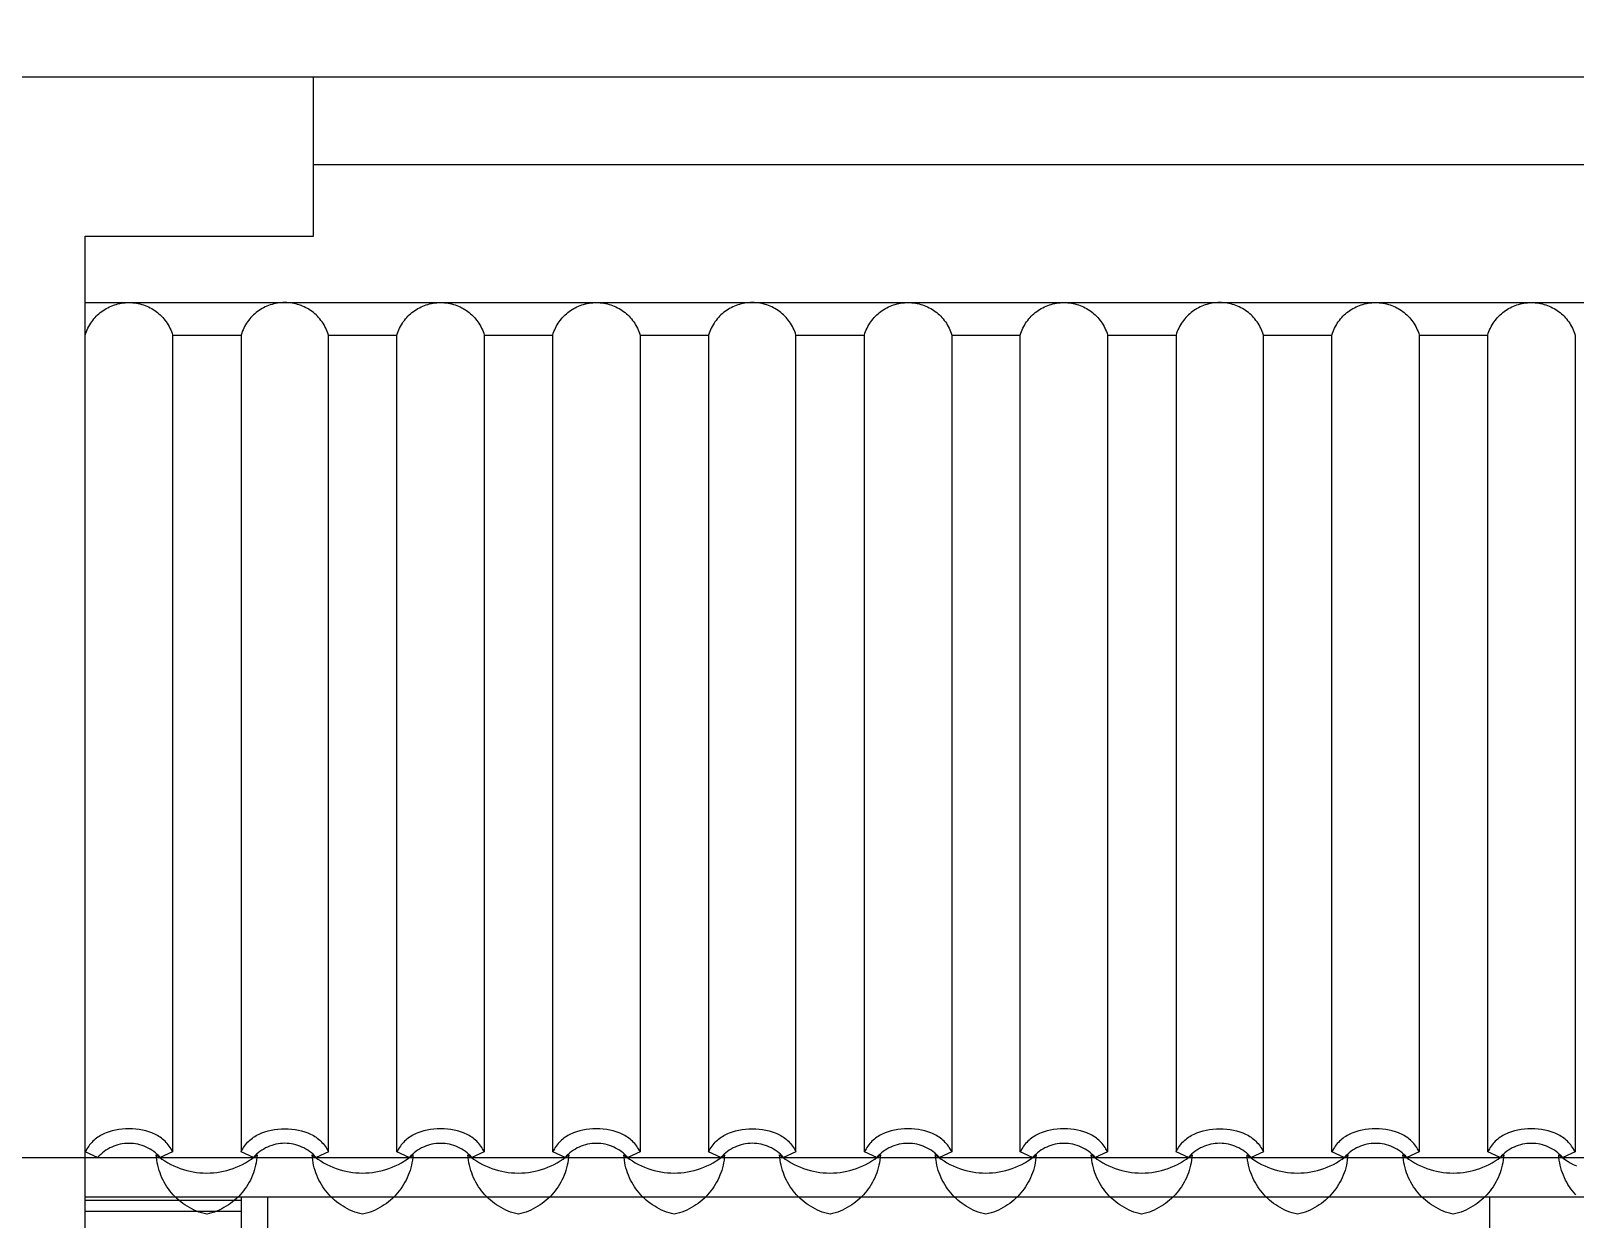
# Model space of a CAD drawing. Extents: x -20250 to 331240, y -699 to 63168.
# Drawn here: x 68427 to 71886, y 13661 to 16323 of the extents above; entities that cross this region are included whole.
import ezdxf

# ---------------------------------------------------------------- set-up
doc = ezdxf.new("R2010")
doc.units = 0
doc.header["$LTSCALE"] = 1000
doc.header["$MEASUREMENT"] = 0
doc.layers.add('DOTE', color=1, linetype='Continuous')
doc.layers.add('WALL', color=9, linetype='Continuous')
doc.layers.add('瓦', color=7, linetype='Continuous', true_color=0x57e157)

msp = doc.modelspace()

# ---------------------------------------------------------------- linework, layer by layer
at = {"layer": 'DOTE', "elevation": 0}
for points in [[(65764.8, 16220.4), (80903.9, 16220.3)], [(65764.8, 13799.2), (80903.9, 13799.2)]]:
    msp.add_lwpolyline(points, dxfattribs=at)
at = {"layer": 'WALL'}
for points in [[(69060.7, 16023.9, 0), (78009.4, 16023.9, 0), (78009.4, 15863.6, 0), (78132.2, 15863.6, 0), (78132.2, 7197.7, 0), (68549.1, 7197.7, 0), (68549.1, 15863.6, 0), (69060.7, 15863.6, 0), (69060.7, 16220.3, 0), (77646.6, 16220.3, 0), (77697.5, 16235.7, 0), (77769.8, 16246.8, 0), (77808, 16277, 0), (77850.1, 16308, 0), (77895.4, 16318.4, 0), (77942.3, 16323.1, 0), (77980.4, 16308.8, 0), (77964.9, 16197.6, 0), (78081, 16168.9, 0), (78069.8, 16111.7, 0), (78039.6, 16084.7, 0), (78009.4, 16023.9, 0)], [(68549.1, 15714.6, 0), (78132.2, 15714.6, 0)], [(68549.1, 13799.2, 0), (78132.2, 13799.2, 0)], [(68549.1, 13711.4, 0), (78132.2, 13711.4, 0)], [(68549.1, 13703.7, 0), (68899.1, 13703.7, 0)], [(68899.1, 7379, 0), (68899.1, 13711.4, 0)], [(68957.8, 11977.2, 0), (68957.8, 13711.4, 0)], [(71695.6, 11977.2, 0), (71695.6, 13711.4, 0)], [(68549.1, 13679.3, 0), (68899.1, 13679.3, 0)]]:
    msp.add_polyline3d(points, dxfattribs=at)
at = {"layer": '瓦'}
for points in [[(68549.1, 13811.9), (68549.1, 15641.8), (68550.4, 15645.8), (68551.8, 15649.7), (68553.4, 15653.6), (68555.2, 15657.3), (68557.1, 15661), (68559.1, 15664.6), (68561.3, 15668), (68563.5, 15671.4), (68566, 15674.7), (68568.5, 15677.8), (68571.1, 15680.9), (68573.9, 15683.8), (68576.8, 15686.7), (68579.8, 15689.3), (68582.8, 15691.9), (68586, 15694.4), (68589.3, 15696.7), (68592.7, 15698.9), (68596.1, 15701), (68599.6, 15703), (68603.3, 15704.7), (68606.9, 15706.4), (68610.7, 15707.9), (68614.5, 15709.3), (68618.4, 15710.5), (68622.3, 15711.6), (68626.3, 15712.5), (68630.4, 15713.2), (68634.5, 15713.8), (68638.6, 15714.2), (68642.8, 15714.5), (68647, 15714.6), (68651.2, 15714.5), (68655.4, 15714.2), (68659.5, 15713.8), (68663.6, 15713.2), (68667.7, 15712.5), (68671.7, 15711.6), (68675.6, 15710.5), (68679.5, 15709.3), (68683.3, 15707.9), (68687.1, 15706.4), (68690.8, 15704.7), (68694.4, 15703), (68697.9, 15701), (68701.4, 15698.9), (68704.7, 15696.7), (68708, 15694.4), (68711.2, 15691.9), (68714.2, 15689.3), (68717.2, 15686.7), (68720.1, 15683.8), (68722.9, 15680.9), (68725.5, 15677.8), (68728, 15674.7), (68730.5, 15671.4), (68732.7, 15668), (68734.9, 15664.6), (68736.9, 15661), (68738.8, 15657.3), (68740.6, 15653.6), (68742.2, 15649.7), (68743.6, 15645.8), (68744.9, 15641.8), (68744.9, 13811.9), (68743.1, 13815.3), (68741.2, 13818.7), (68739.3, 13821.8), (68737.2, 13824.9), (68735, 13827.8), (68732.7, 13830.6), (68730.3, 13833.2), (68727.8, 13835.8), (68725.2, 13838.2), (68722.5, 13840.5), (68719.8, 13842.6), (68716.9, 13844.7), (68714, 13846.6), (68711, 13848.4), (68707.9, 13850.1), (68704.8, 13851.7), (68701.5, 13853.2), (68698.2, 13854.6), (68691.5, 13857), (68684.5, 13859), (68677.3, 13860.6), (68669.9, 13861.8), (68662.4, 13862.7), (68654.7, 13863.2), (68647, 13863.4), (68639.2, 13863.2), (68631.5, 13862.7), (68624, 13861.8), (68616.6, 13860.6), (68609.4, 13858.9), (68602.5, 13856.9), (68595.7, 13854.5), (68592.4, 13853.1), (68589.2, 13851.7), (68586.1, 13850.1), (68583, 13848.3), (68580, 13846.5), (68577.1, 13844.6), (68574.2, 13842.5), (68571.5, 13840.4), (68568.8, 13838.1), (68566.2, 13835.7), (68563.7, 13833.1), (68561.3, 13830.5), (68559, 13827.7), (68556.8, 13824.7), (68554.7, 13821.7), (68552.8, 13818.5), (68550.9, 13815.2), (68549.1, 13811.7)], [(69093.9, 13812), (69066.4, 13799.3), (69062.9, 13803), (69059.3, 13806.5), (69055.6, 13809.8), (69051.7, 13812.8), (69047.6, 13815.7), (69043.4, 13818.3), (69039.1, 13820.7), (69034.6, 13822.8), (69030.1, 13824.7), (69025.5, 13826.4), (69020.7, 13827.8), (69015.9, 13829), (69011, 13829.9), (69006.1, 13830.6), (69001.1, 13831), (68996.1, 13831.2), (68991, 13831), (68986.1, 13830.6), (68981.1, 13829.9), (68976.2, 13829), (68971.4, 13827.8), (68966.7, 13826.4), (68962.1, 13824.7), (68957.5, 13822.8), (68953.1, 13820.7), (68948.8, 13818.3), (68944.6, 13815.7), (68940.5, 13812.8), (68936.6, 13809.8), (68932.9, 13806.5), (68929.3, 13803), (68925.8, 13799.3), (68898.3, 13812), (68900.1, 13815.4), (68901.9, 13818.7), (68903.9, 13821.9), (68906, 13825), (68908.2, 13827.9), (68910.5, 13830.7), (68912.9, 13833.3), (68915.4, 13835.9), (68918, 13838.3), (68920.7, 13840.6), (68923.4, 13842.7), (68926.3, 13844.8), (68929.2, 13846.7), (68932.2, 13848.5), (68935.3, 13850.2), (68938.4, 13851.8), (68941.6, 13853.3), (68944.9, 13854.7), (68951.7, 13857.1), (68958.7, 13859.1), (68965.9, 13860.7), (68973.2, 13862), (68980.8, 13862.8), (68988.4, 13863.3), (68996.2, 13863.5), (69004, 13863.3), (69011.6, 13862.8), (69019.2, 13861.9), (69026.5, 13860.7), (69033.7, 13859.1), (69040.7, 13857.1), (69047.5, 13854.6), (69050.7, 13853.2), (69054, 13851.8), (69057.1, 13850.2), (69060.2, 13848.5), (69063.2, 13846.7), (69066.1, 13844.7), (69068.9, 13842.7), (69071.7, 13840.5), (69074.4, 13838.2), (69076.9, 13835.8), (69079.4, 13833.2), (69081.8, 13830.6), (69084.1, 13827.8), (69086.3, 13824.9), (69088.4, 13821.8), (69090.4, 13818.7), (69092.3, 13815.3), (69094, 13811.9), (69094, 15641.8), (69092.7, 15645.8), (69091.2, 15649.7), (69089.6, 15653.6), (69087.9, 15657.3), (69086, 15661), (69084, 15664.6), (69081.8, 15668), (69079.5, 15671.4), (69077.1, 15674.7), (69074.6, 15677.8), (69071.9, 15680.9), (69069.2, 15683.8), (69066.3, 15686.7), (69063.3, 15689.3), (69060.2, 15691.9), (69057.1, 15694.4), (69053.8, 15696.7), (69050.4, 15698.9), (69047, 15701), (69043.4, 15703), (69039.8, 15704.7), (69036.1, 15706.4), (69032.4, 15707.9), (69028.6, 15709.3), (69024.7, 15710.5), (69020.7, 15711.6), (69016.7, 15712.5), (69012.7, 15713.2), (69008.6, 15713.8), (69004.5, 15714.2), (69000.3, 15714.5), (68996.1, 15714.6), (68991.9, 15714.5), (68987.7, 15714.2), (68983.5, 15713.8), (68979.5, 15713.2), (68975.4, 15712.5), (68971.4, 15711.6), (68967.5, 15710.5), (68963.6, 15709.3), (68959.8, 15707.9), (68956, 15706.4), (68952.3, 15704.7), (68948.7, 15703), (68945.2, 15701), (68941.7, 15698.9), (68938.4, 15696.7), (68935.1, 15694.4), (68931.9, 15691.9), (68928.8, 15689.3), (68925.8, 15686.7), (68923, 15683.8), (68920.2, 15680.9), (68917.6, 15677.8), (68915, 15674.7), (68912.6, 15671.4), (68910.3, 15668), (68908.2, 15664.6), (68906.1, 15661), (68904.3, 15657.3), (68902.5, 15653.6), (68900.9, 15649.7), (68899.5, 15645.8), (68898.2, 15641.8), (68898.2, 13811.9)], [(69247.2, 13811.9), (69247.2, 15641.8), (69248.5, 15645.8), (69249.9, 15649.7), (69251.5, 15653.6), (69253.3, 15657.3), (69255.2, 15661), (69257.2, 15664.6), (69259.4, 15668), (69261.6, 15671.4), (69264.1, 15674.7), (69266.6, 15677.8), (69269.2, 15680.9), (69272, 15683.8), (69274.9, 15686.7), (69277.9, 15689.3), (69280.9, 15691.9), (69284.1, 15694.4), (69287.4, 15696.7), (69290.8, 15698.9), (69294.2, 15701), (69297.7, 15703), (69301.3, 15704.7), (69305, 15706.4), (69308.8, 15707.9), (69312.6, 15709.3), (69316.5, 15710.5), (69320.4, 15711.6), (69324.4, 15712.5), (69328.5, 15713.2), (69332.6, 15713.8), (69336.7, 15714.2), (69340.9, 15714.5), (69345.1, 15714.6), (69349.3, 15714.5), (69353.5, 15714.2), (69357.6, 15713.8), (69361.7, 15713.2), (69365.8, 15712.5), (69369.8, 15711.6), (69373.7, 15710.5), (69377.6, 15709.3), (69381.4, 15707.9), (69385.2, 15706.4), (69388.9, 15704.7), (69392.5, 15703), (69396, 15701), (69399.4, 15698.9), (69402.8, 15696.7), (69406.1, 15694.4), (69409.3, 15691.9), (69412.3, 15689.3), (69415.3, 15686.7), (69418.2, 15683.8), (69421, 15680.9), (69423.6, 15677.8), (69426.1, 15674.7), (69428.6, 15671.4), (69430.8, 15668), (69433, 15664.6), (69435, 15661), (69436.9, 15657.3), (69438.6, 15653.6), (69440.2, 15649.7), (69441.7, 15645.8), (69443, 15641.8), (69443, 13811.9), (69441.2, 13815.3), (69439.3, 13818.7), (69437.4, 13821.8), (69435.3, 13824.9), (69433.1, 13827.8), (69430.8, 13830.6), (69428.4, 13833.2), (69425.9, 13835.8), (69423.3, 13838.2), (69420.6, 13840.5), (69417.9, 13842.6), (69415, 13844.7), (69412.1, 13846.6), (69409.1, 13848.4), (69406, 13850.1), (69402.8, 13851.7), (69399.6, 13853.2), (69396.3, 13854.6), (69389.6, 13857), (69382.6, 13859), (69375.4, 13860.6), (69368, 13861.8), (69360.5, 13862.7), (69352.8, 13863.2), (69345.1, 13863.4), (69337.3, 13863.2), (69329.6, 13862.7), (69322.1, 13861.8), (69314.7, 13860.6), (69307.5, 13858.9), (69300.6, 13856.9), (69293.8, 13854.5), (69290.5, 13853.1), (69287.3, 13851.7), (69284.2, 13850.1), (69281.1, 13848.3), (69278.1, 13846.5), (69275.2, 13844.6), (69272.3, 13842.5), (69269.5, 13840.4), (69266.9, 13838.1), (69264.3, 13835.7), (69261.8, 13833.1), (69259.4, 13830.5), (69257.1, 13827.7), (69254.9, 13824.7), (69252.8, 13821.7), (69250.9, 13818.5), (69249, 13815.2), (69247.2, 13811.7)], [(69596.2, 13811.9), (69596.2, 15641.8), (69597.5, 15645.8), (69599, 15649.7), (69600.6, 15653.6), (69602.3, 15657.3), (69604.2, 15661), (69606.2, 15664.6), (69608.4, 15668), (69610.7, 15671.4), (69613.1, 15674.7), (69615.6, 15677.8), (69618.3, 15680.9), (69621, 15683.8), (69623.9, 15686.7), (69626.9, 15689.3), (69630, 15691.9), (69633.2, 15694.4), (69636.4, 15696.7), (69639.8, 15698.9), (69643.2, 15701), (69646.8, 15703), (69650.4, 15704.7), (69654.1, 15706.4), (69657.8, 15707.9), (69661.7, 15709.3), (69665.5, 15710.5), (69669.5, 15711.6), (69673.5, 15712.5), (69677.5, 15713.2), (69681.6, 15713.8), (69685.8, 15714.2), (69689.9, 15714.5), (69694.1, 15714.6), (69698.4, 15714.5), (69702.5, 15714.2), (69706.7, 15713.8), (69710.8, 15713.2), (69714.8, 15712.5), (69718.8, 15711.6), (69722.8, 15710.5), (69726.6, 15709.3), (69730.5, 15707.9), (69734.2, 15706.4), (69737.9, 15704.7), (69741.5, 15703), (69745, 15701), (69748.5, 15698.9), (69751.9, 15696.7), (69755.1, 15694.4), (69758.3, 15691.9), (69761.4, 15689.3), (69764.4, 15686.7), (69767.2, 15683.8), (69770, 15680.9), (69772.7, 15677.8), (69775.2, 15674.7), (69777.6, 15671.4), (69779.9, 15668), (69782, 15664.6), (69784.1, 15661), (69786, 15657.3), (69787.7, 15653.6), (69789.3, 15649.7), (69790.7, 15645.8), (69792, 15641.8), (69792, 13811.9), (69790.3, 13815.3), (69788.4, 13818.7), (69786.4, 13821.8), (69784.3, 13824.9), (69782.1, 13827.8), (69779.8, 13830.6), (69777.4, 13833.2), (69774.9, 13835.8), (69772.3, 13838.2), (69769.7, 13840.5), (69766.9, 13842.6), (69764.1, 13844.7), (69761.1, 13846.6), (69758.1, 13848.4), (69755, 13850.1), (69751.9, 13851.7), (69748.7, 13853.2), (69745.4, 13854.6), (69738.6, 13857), (69731.6, 13859), (69724.5, 13860.6), (69717.1, 13861.8), (69709.5, 13862.7), (69701.9, 13863.2), (69694.1, 13863.4), (69686.3, 13863.2), (69678.7, 13862.7), (69671.1, 13861.8), (69663.8, 13860.6), (69656.6, 13858.9), (69649.6, 13856.9), (69642.9, 13854.5), (69639.6, 13853.1), (69636.3, 13851.7), (69633.2, 13850.1), (69630.1, 13848.3), (69627.1, 13846.5), (69624.2, 13844.6), (69621.4, 13842.5), (69618.6, 13840.4), (69615.9, 13838.1), (69613.3, 13835.7), (69610.9, 13833.1), (69608.5, 13830.5), (69606.2, 13827.7), (69604, 13824.7), (69601.9, 13821.7), (69599.9, 13818.5), (69598, 13815.2), (69596.3, 13811.7)], [(70141.1, 13812), (70113.5, 13799.3), (70110.1, 13803), (70106.5, 13806.5), (70102.7, 13809.8), (70098.8, 13812.8), (70094.7, 13815.7), (70090.6, 13818.3), (70086.2, 13820.7), (70081.8, 13822.8), (70077.2, 13824.7), (70072.6, 13826.4), (70067.9, 13827.8), (70063, 13829), (70058.2, 13829.9), (70053.2, 13830.6), (70048.2, 13831), (70043.2, 13831.2), (70038.2, 13831), (70033.2, 13830.6), (70028.3, 13829.9), (70023.4, 13829), (70018.6, 13827.8), (70013.9, 13826.4), (70009.2, 13824.7), (70004.7, 13822.8), (70000.2, 13820.7), (69995.9, 13818.3), (69991.7, 13815.7), (69987.7, 13812.8), (69983.8, 13809.8), (69980, 13806.5), (69976.4, 13803), (69973, 13799.3), (69945.4, 13812), (69947.2, 13815.4), (69949.1, 13818.7), (69951.1, 13821.9), (69953.1, 13825), (69955.3, 13827.9), (69957.6, 13830.7), (69960, 13833.3), (69962.5, 13835.9), (69965.1, 13838.3), (69967.8, 13840.6), (69970.6, 13842.7), (69973.4, 13844.8), (69976.3, 13846.7), (69979.3, 13848.5), (69982.4, 13850.2), (69985.6, 13851.8), (69988.8, 13853.3), (69992.1, 13854.7), (69998.8, 13857.1), (70005.8, 13859.1), (70013, 13860.7), (70020.4, 13862), (70027.9, 13862.8), (70035.6, 13863.3), (70043.3, 13863.5), (70051.1, 13863.3), (70058.8, 13862.8), (70066.3, 13861.9), (70073.7, 13860.7), (70080.9, 13859.1), (70087.8, 13857.1), (70094.6, 13854.6), (70097.9, 13853.2), (70101.1, 13851.8), (70104.2, 13850.2), (70107.3, 13848.5), (70110.3, 13846.7), (70113.2, 13844.7), (70116.1, 13842.7), (70118.8, 13840.5), (70121.5, 13838.2), (70124.1, 13835.8), (70126.6, 13833.2), (70129, 13830.6), (70131.3, 13827.8), (70133.5, 13824.9), (70135.5, 13821.8), (70137.5, 13818.7), (70139.4, 13815.3), (70141.1, 13811.9), (70141.1, 15641.8), (70139.8, 15645.8), (70138.4, 15649.7), (70136.8, 15653.6), (70135, 15657.3), (70133.1, 15661), (70131.1, 15664.6), (70129, 15668), (70126.7, 15671.4), (70124.3, 15674.7), (70121.7, 15677.8), (70119.1, 15680.9), (70116.3, 15683.8), (70113.4, 15686.7), (70110.5, 15689.3), (70107.4, 15691.9), (70104.2, 15694.4), (70100.9, 15696.7), (70097.6, 15698.9), (70094.1, 15701), (70090.6, 15703), (70087, 15704.7), (70083.3, 15706.4), (70079.5, 15707.9), (70075.7, 15709.3), (70071.8, 15710.5), (70067.9, 15711.6), (70063.9, 15712.5), (70059.8, 15713.2), (70055.7, 15713.8), (70051.6, 15714.2), (70047.4, 15714.5), (70043.2, 15714.6), (70039, 15714.5), (70034.8, 15714.2), (70030.7, 15713.8), (70026.6, 15713.2), (70022.5, 15712.5), (70018.5, 15711.6), (70014.6, 15710.5), (70010.7, 15709.3), (70006.9, 15707.9), (70003.1, 15706.4), (69999.5, 15704.7), (69995.8, 15703), (69992.3, 15701), (69988.9, 15698.9), (69985.5, 15696.7), (69982.2, 15694.4), (69979, 15691.9), (69976, 15689.3), (69973, 15686.7), (69970.1, 15683.8), (69967.3, 15680.9), (69964.7, 15677.8), (69962.2, 15674.7), (69959.7, 15671.4), (69957.5, 15668), (69955.3, 15664.6), (69953.3, 15661), (69951.4, 15657.3), (69949.7, 15653.6), (69948.1, 15649.7), (69946.6, 15645.8), (69945.3, 15641.8), (69945.3, 13811.9)], [(70294.3, 13811.9), (70294.3, 15641.8), (70295.6, 15645.8), (70297.1, 15649.7), (70298.7, 15653.6), (70300.4, 15657.3), (70302.3, 15661), (70304.3, 15664.6), (70306.5, 15668), (70308.8, 15671.4), (70311.2, 15674.7), (70313.7, 15677.8), (70316.4, 15680.9), (70319.1, 15683.8), (70322, 15686.7), (70325, 15689.3), (70328.1, 15691.9), (70331.3, 15694.4), (70334.5, 15696.7), (70337.9, 15698.9), (70341.3, 15701), (70344.9, 15703), (70348.5, 15704.7), (70352.2, 15706.4), (70355.9, 15707.9), (70359.7, 15709.3), (70363.6, 15710.5), (70367.6, 15711.6), (70371.6, 15712.5), (70375.6, 15713.2), (70379.7, 15713.8), (70383.9, 15714.2), (70388, 15714.5), (70392.2, 15714.6), (70396.5, 15714.5), (70400.6, 15714.2), (70404.8, 15713.8), (70408.9, 15713.2), (70412.9, 15712.5), (70416.9, 15711.6), (70420.9, 15710.5), (70424.7, 15709.3), (70428.6, 15707.9), (70432.3, 15706.4), (70436, 15704.7), (70439.6, 15703), (70443.1, 15701), (70446.6, 15698.9), (70450, 15696.7), (70453.2, 15694.4), (70456.4, 15691.9), (70459.5, 15689.3), (70462.5, 15686.7), (70465.3, 15683.8), (70468.1, 15680.9), (70470.8, 15677.8), (70473.3, 15674.7), (70475.7, 15671.4), (70478, 15668), (70480.1, 15664.6), (70482.2, 15661), (70484, 15657.3), (70485.8, 15653.6), (70487.4, 15649.7), (70488.8, 15645.8), (70490.1, 15641.8), (70490.1, 13811.9), (70488.4, 13815.3), (70486.5, 13818.7), (70484.5, 13821.8), (70482.4, 13824.9), (70480.2, 13827.8), (70477.9, 13830.6), (70475.5, 13833.2), (70473, 13835.8), (70470.4, 13838.2), (70467.8, 13840.5), (70465, 13842.6), (70462.2, 13844.7), (70459.2, 13846.6), (70456.2, 13848.4), (70453.1, 13850.1), (70450, 13851.7), (70446.8, 13853.2), (70443.5, 13854.6), (70436.7, 13857), (70429.7, 13859), (70422.5, 13860.6), (70415.2, 13861.8), (70407.6, 13862.7), (70400, 13863.2), (70392.2, 13863.4), (70384.4, 13863.2), (70376.8, 13862.7), (70369.2, 13861.8), (70361.9, 13860.6), (70354.7, 13858.9), (70347.7, 13856.9), (70340.9, 13854.5), (70337.7, 13853.1), (70334.4, 13851.7), (70331.3, 13850.1), (70328.2, 13848.3), (70325.2, 13846.5), (70322.3, 13844.6), (70319.5, 13842.5), (70316.7, 13840.4), (70314, 13838.1), (70311.4, 13835.7), (70308.9, 13833.1), (70306.6, 13830.5), (70304.3, 13827.7), (70302.1, 13824.7), (70300, 13821.7), (70298, 13818.5), (70296.1, 13815.2), (70294.4, 13811.7)], [(70643.4, 13811.9), (70643.4, 15641.8), (70644.7, 15645.8), (70646.1, 15649.7), (70647.7, 15653.6), (70649.5, 15657.3), (70651.4, 15661), (70653.4, 15664.6), (70655.5, 15668), (70657.8, 15671.4), (70660.2, 15674.7), (70662.8, 15677.8), (70665.4, 15680.9), (70668.2, 15683.8), (70671.1, 15686.7), (70674, 15689.3), (70677.1, 15691.9), (70680.3, 15694.4), (70683.6, 15696.7), (70686.9, 15698.9), (70690.4, 15701), (70693.9, 15703), (70697.5, 15704.7), (70701.2, 15706.4), (70705, 15707.9), (70708.8, 15709.3), (70712.7, 15710.5), (70716.6, 15711.6), (70720.6, 15712.5), (70724.7, 15713.2), (70728.8, 15713.8), (70732.9, 15714.2), (70737.1, 15714.5), (70741.3, 15714.6), (70745.5, 15714.5), (70749.7, 15714.2), (70753.8, 15713.8), (70757.9, 15713.2), (70762, 15712.5), (70766, 15711.6), (70769.9, 15710.5), (70773.8, 15709.3), (70777.6, 15707.9), (70781.4, 15706.4), (70785, 15704.7), (70788.7, 15703), (70792.2, 15701), (70795.6, 15698.9), (70799, 15696.7), (70802.3, 15694.4), (70805.5, 15691.9), (70808.5, 15689.3), (70811.5, 15686.7), (70814.4, 15683.8), (70817.1, 15680.9), (70819.8, 15677.8), (70822.3, 15674.7), (70824.7, 15671.4), (70827, 15668), (70829.2, 15664.6), (70831.2, 15661), (70833.1, 15657.3), (70834.8, 15653.6), (70836.4, 15649.7), (70837.9, 15645.8), (70839.2, 15641.8), (70839.2, 13811.9), (70837.4, 13815.3), (70835.5, 13818.7), (70833.5, 13821.8), (70831.5, 13824.9), (70829.3, 13827.8), (70827, 13830.6), (70824.6, 13833.2), (70822.1, 13835.8), (70819.5, 13838.2), (70816.8, 13840.5), (70814, 13842.6), (70811.2, 13844.7), (70808.3, 13846.6), (70805.3, 13848.4), (70802.2, 13850.1), (70799, 13851.7), (70795.8, 13853.2), (70792.5, 13854.6), (70785.8, 13857), (70778.8, 13859), (70771.6, 13860.6), (70764.2, 13861.8), (70756.7, 13862.7), (70749, 13863.2), (70741.3, 13863.4), (70733.5, 13863.2), (70725.8, 13862.7), (70718.3, 13861.8), (70710.9, 13860.6), (70703.7, 13858.9), (70696.7, 13856.9), (70690, 13854.5), (70686.7, 13853.1), (70683.5, 13851.7), (70680.3, 13850.1), (70677.3, 13848.3), (70674.3, 13846.5), (70671.3, 13844.6), (70668.5, 13842.5), (70665.7, 13840.4), (70663.1, 13838.1), (70660.5, 13835.7), (70658, 13833.1), (70655.6, 13830.5), (70653.3, 13827.7), (70651.1, 13824.7), (70649, 13821.7), (70647, 13818.5), (70645.2, 13815.2), (70643.4, 13811.7)], [(71188.2, 13812), (71160.6, 13799.3), (71157.2, 13803), (71153.6, 13806.5), (71149.9, 13809.8), (71145.9, 13812.8), (71141.9, 13815.7), (71137.7, 13818.3), (71133.4, 13820.7), (71128.9, 13822.8), (71124.4, 13824.7), (71119.7, 13826.4), (71115, 13827.8), (71110.2, 13829), (71105.3, 13829.9), (71100.4, 13830.6), (71095.4, 13831), (71090.4, 13831.2), (71085.3, 13831), (71080.3, 13830.6), (71075.4, 13829.9), (71070.5, 13829), (71065.7, 13827.8), (71061, 13826.4), (71056.4, 13824.7), (71051.8, 13822.8), (71047.4, 13820.7), (71043.1, 13818.3), (71038.9, 13815.7), (71034.8, 13812.8), (71030.9, 13809.8), (71027.1, 13806.5), (71023.5, 13803), (71020.1, 13799.3), (70992.6, 13812), (70994.3, 13815.4), (70996.2, 13818.7), (70998.2, 13821.9), (71000.3, 13825), (71002.5, 13827.9), (71004.8, 13830.7), (71007.2, 13833.3), (71009.7, 13835.9), (71012.3, 13838.3), (71014.9, 13840.6), (71017.7, 13842.7), (71020.5, 13844.8), (71023.5, 13846.7), (71026.5, 13848.5), (71029.6, 13850.2), (71032.7, 13851.8), (71035.9, 13853.3), (71039.2, 13854.7), (71046, 13857.1), (71053, 13859.1), (71060.1, 13860.7), (71067.5, 13862), (71075, 13862.8), (71082.7, 13863.3), (71090.5, 13863.5), (71098.2, 13863.3), (71105.9, 13862.8), (71113.4, 13861.9), (71120.8, 13860.7), (71128, 13859.1), (71135, 13857.1), (71141.7, 13854.6), (71145, 13853.2), (71148.2, 13851.8), (71151.4, 13850.2), (71154.5, 13848.5), (71157.5, 13846.7), (71160.4, 13844.7), (71163.2, 13842.7), (71166, 13840.5), (71168.6, 13838.2), (71171.2, 13835.8), (71173.7, 13833.2), (71176.1, 13830.6), (71178.4, 13827.8), (71180.6, 13824.9), (71182.7, 13821.8), (71184.7, 13818.7), (71186.5, 13815.3), (71188.3, 13811.9), (71188.3, 15641.8), (71187, 15645.8), (71185.5, 15649.7), (71183.9, 15653.6), (71182.2, 15657.3), (71180.3, 15661), (71178.3, 15664.6), (71176.1, 15668), (71173.8, 15671.4), (71171.4, 15674.7), (71168.9, 15677.8), (71166.2, 15680.9), (71163.5, 15683.8), (71160.6, 15686.7), (71157.6, 15689.3), (71154.5, 15691.9), (71151.3, 15694.4), (71148.1, 15696.7), (71144.7, 15698.9), (71141.3, 15701), (71137.7, 15703), (71134.1, 15704.7), (71130.4, 15706.4), (71126.7, 15707.9), (71122.8, 15709.3), (71119, 15710.5), (71115, 15711.6), (71111, 15712.5), (71107, 15713.2), (71102.9, 15713.8), (71098.7, 15714.2), (71094.6, 15714.5), (71090.4, 15714.6), (71086.1, 15714.5), (71082, 15714.2), (71077.8, 15713.8), (71073.7, 15713.2), (71069.7, 15712.5), (71065.7, 15711.6), (71061.7, 15710.5), (71057.9, 15709.3), (71054, 15707.9), (71050.3, 15706.4), (71046.6, 15704.7), (71043, 15703), (71039.5, 15701), (71036, 15698.9), (71032.6, 15696.7), (71029.4, 15694.4), (71026.2, 15691.9), (71023.1, 15689.3), (71020.1, 15686.7), (71017.2, 15683.8), (71014.5, 15680.9), (71011.8, 15677.8), (71009.3, 15674.7), (71006.9, 15671.4), (71004.6, 15668), (71002.4, 15664.6), (71000.4, 15661), (70998.5, 15657.3), (70996.8, 15653.6), (70995.2, 15649.7), (70993.7, 15645.8), (70992.4, 15641.8), (70992.5, 13811.9)], [(71341.5, 13811.9), (71341.5, 15641.8), (71342.8, 15645.8), (71344.2, 15649.7), (71345.8, 15653.6), (71347.6, 15657.3), (71349.5, 15661), (71351.5, 15664.6), (71353.6, 15668), (71355.9, 15671.4), (71358.3, 15674.7), (71360.9, 15677.8), (71363.5, 15680.9), (71366.3, 15683.8), (71369.2, 15686.7), (71372.1, 15689.3), (71375.2, 15691.9), (71378.4, 15694.4), (71381.7, 15696.7), (71385, 15698.9), (71388.5, 15701), (71392, 15703), (71395.6, 15704.7), (71399.3, 15706.4), (71403.1, 15707.9), (71406.9, 15709.3), (71410.8, 15710.5), (71414.7, 15711.6), (71418.7, 15712.5), (71422.8, 15713.2), (71426.9, 15713.8), (71431, 15714.2), (71435.2, 15714.5), (71439.4, 15714.6), (71443.6, 15714.5), (71447.8, 15714.2), (71451.9, 15713.8), (71456, 15713.2), (71460, 15712.5), (71464, 15711.6), (71468, 15710.5), (71471.9, 15709.3), (71475.7, 15707.9), (71479.5, 15706.4), (71483.1, 15704.7), (71486.7, 15703), (71490.3, 15701), (71493.7, 15698.9), (71497.1, 15696.7), (71500.4, 15694.4), (71503.5, 15691.9), (71506.6, 15689.3), (71509.6, 15686.7), (71512.5, 15683.8), (71515.2, 15680.9), (71517.9, 15677.8), (71520.4, 15674.7), (71522.8, 15671.4), (71525.1, 15668), (71527.3, 15664.6), (71529.3, 15661), (71531.2, 15657.3), (71532.9, 15653.6), (71534.5, 15649.7), (71536, 15645.8), (71537.3, 15641.8), (71537.3, 13811.9), (71535.5, 13815.3), (71533.6, 13818.7), (71531.6, 13821.8), (71529.5, 13824.9), (71527.4, 13827.8), (71525.1, 13830.6), (71522.7, 13833.2), (71520.2, 13835.8), (71517.6, 13838.2), (71514.9, 13840.5), (71512.1, 13842.6), (71509.3, 13844.7), (71506.4, 13846.6), (71503.4, 13848.4), (71500.3, 13850.1), (71497.1, 13851.7), (71493.9, 13853.2), (71490.6, 13854.6), (71483.9, 13857), (71476.9, 13859), (71469.7, 13860.6), (71462.3, 13861.8), (71454.8, 13862.7), (71447.1, 13863.2), (71439.4, 13863.4), (71431.6, 13863.2), (71423.9, 13862.7), (71416.4, 13861.8), (71409, 13860.6), (71401.8, 13858.9), (71394.8, 13856.9), (71388.1, 13854.5), (71384.8, 13853.1), (71381.6, 13851.7), (71378.4, 13850.1), (71375.4, 13848.3), (71372.4, 13846.5), (71369.4, 13844.6), (71366.6, 13842.5), (71363.8, 13840.4), (71361.2, 13838.1), (71358.6, 13835.7), (71356.1, 13833.1), (71353.7, 13830.5), (71351.4, 13827.7), (71349.2, 13824.7), (71347.1, 13821.7), (71345.1, 13818.5), (71343.3, 13815.2), (71341.5, 13811.7)], [(71690.5, 13811.9), (71690.5, 15641.8), (71691.8, 15645.8), (71693.3, 15649.7), (71694.9, 15653.6), (71696.6, 15657.3), (71698.5, 15661), (71700.5, 15664.6), (71702.7, 15668), (71705, 15671.4), (71707.4, 15674.7), (71709.9, 15677.8), (71712.6, 15680.9), (71715.3, 15683.8), (71718.2, 15686.7), (71721.2, 15689.3), (71724.3, 15691.9), (71727.4, 15694.4), (71730.7, 15696.7), (71734.1, 15698.9), (71737.5, 15701), (71741.1, 15703), (71744.7, 15704.7), (71748.4, 15706.4), (71752.1, 15707.9), (71755.9, 15709.3), (71759.8, 15710.5), (71763.8, 15711.6), (71767.8, 15712.5), (71771.8, 15713.2), (71775.9, 15713.8), (71780, 15714.2), (71784.2, 15714.5), (71788.4, 15714.6), (71792.6, 15714.5), (71796.8, 15714.2), (71801, 15713.8), (71805, 15713.2), (71809.1, 15712.5), (71813.1, 15711.6), (71817, 15710.5), (71820.9, 15709.3), (71824.7, 15707.9), (71828.5, 15706.4), (71832.2, 15704.7), (71835.8, 15703), (71839.3, 15701), (71842.8, 15698.9), (71846.1, 15696.7), (71849.4, 15694.4), (71852.6, 15691.9), (71855.7, 15689.3), (71858.7, 15686.7), (71861.5, 15683.8), (71864.3, 15680.9), (71866.9, 15677.8), (71869.5, 15674.7), (71871.9, 15671.4), (71874.2, 15668), (71876.3, 15664.6), (71878.3, 15661), (71880.2, 15657.3), (71882, 15653.6), (71883.6, 15649.7), (71885, 15645.8), (71886.3, 15641.8), (71886.3, 13811.9), (71884.5, 13815.3), (71882.7, 13818.7), (71880.7, 13821.8), (71878.6, 13824.9), (71876.4, 13827.8), (71874.1, 13830.6), (71871.7, 13833.2), (71869.2, 13835.8), (71866.6, 13838.2), (71863.9, 13840.5), (71861.2, 13842.6), (71858.3, 13844.7), (71855.4, 13846.6), (71852.4, 13848.4), (71849.3, 13850.1), (71846.2, 13851.7), (71843, 13853.2), (71839.7, 13854.6), (71832.9, 13857), (71825.9, 13859), (71818.7, 13860.6), (71811.4, 13861.8), (71803.8, 13862.7), (71796.2, 13863.2), (71788.4, 13863.4), (71780.6, 13863.2), (71773, 13862.7), (71765.4, 13861.8), (71758.1, 13860.6), (71750.9, 13858.9), (71743.9, 13856.9), (71737.1, 13854.5), (71733.8, 13853.1), (71730.6, 13851.7), (71727.5, 13850.1), (71724.4, 13848.3), (71721.4, 13846.5), (71718.5, 13844.6), (71715.6, 13842.5), (71712.9, 13840.4), (71710.2, 13838.1), (71707.6, 13835.7), (71705.1, 13833.1), (71702.7, 13830.5), (71700.4, 13827.7), (71698.3, 13824.7), (71696.2, 13821.7), (71694.2, 13818.5), (71692.3, 13815.2), (71690.6, 13811.7)], [(68744.9, 15641.8), (68898.2, 15641.8)], [(69094, 15641.8), (69247.2, 15641.8)], [(69443, 15641.8), (69596.3, 15641.8)], [(69792.1, 15641.8), (69945.3, 15641.8)], [(70141.1, 15641.8), (70294.3, 15641.8)], [(70490.2, 15641.8), (70643.4, 15641.8)], [(70839.2, 15641.8), (70992.4, 15641.8)], [(71188.3, 15641.8), (71341.5, 15641.8)], [(71537.3, 15641.8), (71690.5, 15641.8)], [(68744.9, 13811.8), (68717.3, 13799.2), (68713.9, 13802.9), (68710.3, 13806.4), (68706.5, 13809.7), (68702.6, 13812.7), (68698.6, 13815.5), (68694.4, 13818.2), (68690.1, 13820.5), (68685.6, 13822.7), (68681.1, 13824.6), (68676.4, 13826.3), (68671.7, 13827.7), (68666.9, 13828.9), (68662, 13829.8), (68657.1, 13830.5), (68652.1, 13830.9), (68647, 13831), (68642, 13830.9), (68637, 13830.5), (68632.1, 13829.8), (68627.2, 13828.9), (68622.4, 13827.7), (68617.7, 13826.3), (68613, 13824.6), (68608.5, 13822.7), (68604, 13820.6), (68599.7, 13818.2), (68595.5, 13815.6), (68591.5, 13812.7), (68587.5, 13809.7), (68583.8, 13806.4), (68580.2, 13802.9), (68576.8, 13799.2), (68549.2, 13811.8)], [(69443, 13811.8), (69415.4, 13799.2), (69412, 13802.9), (69408.4, 13806.4), (69404.6, 13809.7), (69400.7, 13812.7), (69396.7, 13815.5), (69392.5, 13818.2), (69388.1, 13820.5), (69383.7, 13822.7), (69379.2, 13824.6), (69374.5, 13826.3), (69369.8, 13827.7), (69365, 13828.9), (69360.1, 13829.8), (69355.2, 13830.5), (69350.2, 13830.9), (69345.1, 13831), (69340.1, 13830.9), (69335.1, 13830.5), (69330.2, 13829.8), (69325.3, 13828.9), (69320.5, 13827.7), (69315.8, 13826.3), (69311.1, 13824.6), (69306.6, 13822.7), (69302.1, 13820.6), (69297.8, 13818.2), (69293.6, 13815.6), (69289.6, 13812.7), (69285.6, 13809.7), (69281.9, 13806.4), (69278.3, 13802.9), (69274.9, 13799.2), (69247.3, 13811.8)], [(69792, 13811.8), (69764.5, 13799.2), (69761, 13802.9), (69757.4, 13806.4), (69753.7, 13809.7), (69749.8, 13812.7), (69745.7, 13815.5), (69741.5, 13818.2), (69737.2, 13820.5), (69732.8, 13822.7), (69728.2, 13824.6), (69723.6, 13826.3), (69718.8, 13827.7), (69714, 13828.9), (69709.1, 13829.8), (69704.2, 13830.5), (69699.2, 13830.9), (69694.2, 13831), (69689.2, 13830.9), (69684.2, 13830.5), (69679.2, 13829.8), (69674.3, 13828.9), (69669.5, 13827.7), (69664.8, 13826.3), (69660.2, 13824.6), (69655.6, 13822.7), (69651.2, 13820.6), (69646.9, 13818.2), (69642.7, 13815.6), (69638.6, 13812.7), (69634.7, 13809.7), (69630.9, 13806.4), (69627.3, 13802.9), (69623.9, 13799.2), (69596.4, 13811.8)], [(70490.1, 13811.8), (70462.6, 13799.2), (70459.1, 13802.9), (70455.5, 13806.4), (70451.8, 13809.7), (70447.9, 13812.7), (70443.8, 13815.5), (70439.6, 13818.2), (70435.3, 13820.5), (70430.8, 13822.7), (70426.3, 13824.6), (70421.7, 13826.3), (70416.9, 13827.7), (70412.1, 13828.9), (70407.2, 13829.8), (70402.3, 13830.5), (70397.3, 13830.9), (70392.3, 13831), (70387.2, 13830.9), (70382.3, 13830.5), (70377.3, 13829.8), (70372.4, 13828.9), (70367.6, 13827.7), (70362.9, 13826.3), (70358.3, 13824.6), (70353.7, 13822.7), (70349.3, 13820.6), (70345, 13818.2), (70340.8, 13815.6), (70336.7, 13812.7), (70332.8, 13809.7), (70329, 13806.4), (70325.4, 13802.9), (70322, 13799.2), (70294.5, 13811.8)], [(70839.2, 13811.8), (70811.6, 13799.2), (70808.2, 13802.9), (70804.6, 13806.4), (70800.8, 13809.7), (70796.9, 13812.7), (70792.9, 13815.5), (70788.7, 13818.2), (70784.3, 13820.5), (70779.9, 13822.7), (70775.3, 13824.6), (70770.7, 13826.3), (70766, 13827.7), (70761.2, 13828.9), (70756.3, 13829.8), (70751.3, 13830.5), (70746.3, 13830.9), (70741.3, 13831), (70736.3, 13830.9), (70731.3, 13830.5), (70726.4, 13829.8), (70721.5, 13828.9), (70716.7, 13827.7), (70711.9, 13826.3), (70707.3, 13824.6), (70702.8, 13822.7), (70698.3, 13820.6), (70694, 13818.2), (70689.8, 13815.6), (70685.7, 13812.7), (70681.8, 13809.7), (70678.1, 13806.4), (70674.5, 13802.9), (70671, 13799.2), (70643.5, 13811.8)], [(71537.3, 13811.8), (71509.7, 13799.2), (71506.3, 13802.9), (71502.7, 13806.4), (71498.9, 13809.7), (71495, 13812.7), (71491, 13815.5), (71486.8, 13818.2), (71482.4, 13820.5), (71478, 13822.7), (71473.4, 13824.6), (71468.8, 13826.3), (71464.1, 13827.7), (71459.3, 13828.9), (71454.4, 13829.8), (71449.4, 13830.5), (71444.4, 13830.9), (71439.4, 13831), (71434.4, 13830.9), (71429.4, 13830.5), (71424.5, 13829.8), (71419.6, 13828.9), (71414.8, 13827.7), (71410, 13826.3), (71405.4, 13824.6), (71400.9, 13822.7), (71396.4, 13820.6), (71392.1, 13818.2), (71387.9, 13815.6), (71383.8, 13812.7), (71379.9, 13809.7), (71376.2, 13806.4), (71372.6, 13802.9), (71369.1, 13799.2), (71341.6, 13811.8)], [(71886.3, 13811.8), (71858.7, 13799.2), (71855.3, 13802.9), (71851.7, 13806.4), (71848, 13809.7), (71844.1, 13812.7), (71840, 13815.5), (71835.8, 13818.2), (71831.5, 13820.5), (71827, 13822.7), (71822.5, 13824.6), (71817.8, 13826.3), (71813.1, 13827.7), (71808.3, 13828.9), (71803.4, 13829.8), (71798.5, 13830.5), (71793.5, 13830.9), (71788.5, 13831), (71783.4, 13830.9), (71778.4, 13830.5), (71773.5, 13829.8), (71768.6, 13828.9), (71763.8, 13827.7), (71759.1, 13826.3), (71754.4, 13824.6), (71749.9, 13822.7), (71745.5, 13820.6), (71741.1, 13818.2), (71736.9, 13815.6), (71732.9, 13812.7), (71729, 13809.7), (71725.2, 13806.4), (71721.6, 13802.9), (71718.2, 13799.2), (71690.6, 13811.8)], [(71887.7, 13715.7), (71883.9, 13720), (71880.3, 13724.5), (71876.8, 13729.1), (71873.5, 13733.8), (71870.4, 13738.7), (71867.5, 13743.7), (71864.9, 13748.8), (71862.4, 13754.1), (71860.1, 13759.4), (71858, 13764.9), (71856.1, 13770.4), (71854.5, 13776.1), (71853.1, 13781.8), (71851.9, 13787.6), (71850.9, 13793.5), (71850.2, 13799.5), (71849.8, 13805.5), (71856, 13800.5), (71862.3, 13795.9), (71868.8, 13791.6), (71875.5, 13787.6), (71882.3, 13783.9), (71889.2, 13780.5)]]:
    msp.add_lwpolyline(points, dxfattribs=at)
for points in [[(68934, 13805.5), (68933.5, 13799.5), (68932.8, 13793.5), (68931.8, 13787.6), (68930.7, 13781.8), (68929.2, 13776.1), (68927.6, 13770.4), (68925.7, 13764.9), (68923.7, 13759.4), (68921.4, 13754.1), (68918.9, 13748.8), (68916.2, 13743.7), (68913.3, 13738.7), (68910.2, 13733.8), (68906.9, 13729.1), (68903.5, 13724.5), (68899.8, 13720), (68896, 13715.7), (68892.1, 13711.5), (68887.9, 13707.5), (68883.6, 13703.6), (68879.2, 13699.9), (68874.5, 13696.4), (68869.8, 13693.1), (68864.9, 13690), (68859.9, 13687), (68854.7, 13684.2), (68849.4, 13681.7), (68844, 13679.4), (68838.4, 13677.2), (68832.8, 13675.3), (68827, 13673.6), (68821.2, 13672.2), (68815.3, 13673.6), (68809.5, 13675.3), (68803.9, 13677.2), (68798.4, 13679.4), (68792.9, 13681.7), (68787.6, 13684.2), (68782.5, 13687), (68777.4, 13690), (68772.5, 13693.1), (68767.8, 13696.4), (68763.2, 13699.9), (68758.7, 13703.6), (68754.4, 13707.5), (68750.3, 13711.5), (68746.3, 13715.7), (68742.5, 13720), (68738.8, 13724.5), (68735.4, 13729.1), (68732.1, 13733.8), (68729, 13738.7), (68726.1, 13743.7), (68723.4, 13748.8), (68720.9, 13754.1), (68718.6, 13759.4), (68716.6, 13764.9), (68714.7, 13770.4), (68713.1, 13776.1), (68711.7, 13781.8), (68710.5, 13787.6), (68709.5, 13793.5), (68708.8, 13799.5), (68708.3, 13805.5), (68714.5, 13800.5), (68720.9, 13795.9), (68727.4, 13791.6), (68734.1, 13787.6), (68740.9, 13783.9), (68747.8, 13780.5), (68754.8, 13777.5), (68761.9, 13774.7), (68769.1, 13772.3), (68776.4, 13770.3), (68783.8, 13768.5), (68791.2, 13767.1), (68798.6, 13765.9), (68806.1, 13765.2), (68813.6, 13764.7), (68821.2, 13764.5), (68828.7, 13764.7), (68836.2, 13765.2), (68843.7, 13765.9), (68851.1, 13767.1), (68858.5, 13768.5), (68865.9, 13770.3), (68873.2, 13772.3), (68880.4, 13774.7), (68887.5, 13777.5), (68894.5, 13780.5), (68901.4, 13783.9), (68908.2, 13787.6), (68914.9, 13791.6), (68921.4, 13795.9), (68927.8, 13800.5)], [(69283, 13805.5), (69282.6, 13799.5), (69281.8, 13793.5), (69280.9, 13787.6), (69279.7, 13781.8), (69278.3, 13776.1), (69276.7, 13770.4), (69274.8, 13764.9), (69272.7, 13759.4), (69270.4, 13754.1), (69267.9, 13748.8), (69265.2, 13743.7), (69262.3, 13738.7), (69259.3, 13733.8), (69256, 13729.1), (69252.5, 13724.5), (69248.9, 13720), (69245.1, 13715.7), (69241.1, 13711.5), (69237, 13707.5), (69232.7, 13703.6), (69228.2, 13699.9), (69223.6, 13696.4), (69218.8, 13693.1), (69213.9, 13690), (69208.9, 13687), (69203.7, 13684.2), (69198.4, 13681.7), (69193, 13679.4), (69187.5, 13677.2), (69181.8, 13675.3), (69176.1, 13673.6), (69170.2, 13672.2), (69164.3, 13673.6), (69158.6, 13675.3), (69152.9, 13677.2), (69147.4, 13679.4), (69142, 13681.7), (69136.7, 13684.2), (69131.5, 13687), (69126.5, 13690), (69121.6, 13693.1), (69116.8, 13696.4), (69112.2, 13699.9), (69107.8, 13703.6), (69103.5, 13707.5), (69099.3, 13711.5), (69095.3, 13715.7), (69091.5, 13720), (69087.9, 13724.5), (69084.4, 13729.1), (69081.2, 13733.8), (69078.1, 13738.7), (69075.2, 13743.7), (69072.5, 13748.8), (69070, 13754.1), (69067.7, 13759.4), (69065.6, 13764.9), (69063.8, 13770.4), (69062.1, 13776.1), (69060.7, 13781.8), (69059.5, 13787.6), (69058.6, 13793.5), (69057.9, 13799.5), (69057.4, 13805.5), (69063.6, 13800.5), (69069.9, 13795.9), (69076.5, 13791.6), (69083.1, 13787.6), (69089.9, 13783.9), (69096.8, 13780.5), (69103.9, 13777.5), (69111, 13774.7), (69118.2, 13772.3), (69125.5, 13770.3), (69132.8, 13768.5), (69140.2, 13767.1), (69147.7, 13765.9), (69155.2, 13765.2), (69162.7, 13764.7), (69170.2, 13764.5), (69177.7, 13764.7), (69185.2, 13765.2), (69192.7, 13765.9), (69200.2, 13767.1), (69207.6, 13768.5), (69214.9, 13770.3), (69222.2, 13772.3), (69229.4, 13774.7), (69236.5, 13777.5), (69243.6, 13780.5), (69250.5, 13783.9), (69257.3, 13787.6), (69263.9, 13791.6), (69270.5, 13795.9), (69276.8, 13800.5)], [(69632.1, 13805.5), (69631.6, 13799.5), (69630.9, 13793.5), (69629.9, 13787.6), (69628.8, 13781.8), (69627.3, 13776.1), (69625.7, 13770.4), (69623.8, 13764.9), (69621.8, 13759.4), (69619.5, 13754.1), (69617, 13748.8), (69614.3, 13743.7), (69611.4, 13738.7), (69608.3, 13733.8), (69605, 13729.1), (69601.6, 13724.5), (69597.9, 13720), (69594.1, 13715.7), (69590.2, 13711.5), (69586, 13707.5), (69581.7, 13703.6), (69577.2, 13699.9), (69572.6, 13696.4), (69567.9, 13693.1), (69563, 13690), (69558, 13687), (69552.8, 13684.2), (69547.5, 13681.7), (69542.1, 13679.4), (69536.5, 13677.2), (69530.9, 13675.3), (69525.1, 13673.6), (69519.3, 13672.2), (69513.4, 13673.6), (69507.6, 13675.3), (69502, 13677.2), (69496.4, 13679.4), (69491, 13681.7), (69485.7, 13684.2), (69480.6, 13687), (69475.5, 13690), (69470.6, 13693.1), (69465.9, 13696.4), (69461.3, 13699.9), (69456.8, 13703.6), (69452.5, 13707.5), (69448.4, 13711.5), (69444.4, 13715.7), (69440.6, 13720), (69436.9, 13724.5), (69433.5, 13729.1), (69430.2, 13733.8), (69427.1, 13738.7), (69424.2, 13743.7), (69421.5, 13748.8), (69419, 13754.1), (69416.7, 13759.4), (69414.7, 13764.9), (69412.8, 13770.4), (69411.2, 13776.1), (69409.7, 13781.8), (69408.6, 13787.6), (69407.6, 13793.5), (69406.9, 13799.5), (69406.4, 13805.5), (69412.6, 13800.5), (69419, 13795.9), (69425.5, 13791.6), (69432.2, 13787.6), (69439, 13783.9), (69445.9, 13780.5), (69452.9, 13777.5), (69460, 13774.7), (69467.2, 13772.3), (69474.5, 13770.3), (69481.9, 13768.5), (69489.3, 13767.1), (69496.7, 13765.9), (69504.2, 13765.2), (69511.7, 13764.7), (69519.3, 13764.5), (69526.8, 13764.7), (69534.3, 13765.2), (69541.8, 13765.9), (69549.2, 13767.1), (69556.6, 13768.5), (69564, 13770.3), (69571.3, 13772.3), (69578.5, 13774.7), (69585.6, 13777.5), (69592.6, 13780.5), (69599.5, 13783.9), (69606.3, 13787.6), (69613, 13791.6), (69619.5, 13795.9), (69625.9, 13800.5)], [(69981.1, 13805.5), (69980.6, 13799.5), (69979.9, 13793.5), (69979, 13787.6), (69977.8, 13781.8), (69976.4, 13776.1), (69974.7, 13770.4), (69972.9, 13764.9), (69970.8, 13759.4), (69968.5, 13754.1), (69966, 13748.8), (69963.3, 13743.7), (69960.4, 13738.7), (69957.4, 13733.8), (69954.1, 13729.1), (69950.6, 13724.5), (69947, 13720), (69943.2, 13715.7), (69939.2, 13711.5), (69935.1, 13707.5), (69930.8, 13703.6), (69926.3, 13699.9), (69921.7, 13696.4), (69916.9, 13693.1), (69912, 13690), (69907, 13687), (69901.8, 13684.2), (69896.5, 13681.7), (69891.1, 13679.4), (69885.6, 13677.2), (69879.9, 13675.3), (69874.2, 13673.6), (69868.3, 13672.2), (69862.4, 13673.6), (69856.7, 13675.3), (69851, 13677.2), (69845.5, 13679.4), (69840.1, 13681.7), (69834.8, 13684.2), (69829.6, 13687), (69824.6, 13690), (69819.7, 13693.1), (69814.9, 13696.4), (69810.3, 13699.9), (69805.9, 13703.6), (69801.5, 13707.5), (69797.4, 13711.5), (69793.4, 13715.7), (69789.6, 13720), (69786, 13724.5), (69782.5, 13729.1), (69779.2, 13733.8), (69776.2, 13738.7), (69773.3, 13743.7), (69770.6, 13748.8), (69768.1, 13754.1), (69765.8, 13759.4), (69763.7, 13764.9), (69761.9, 13770.4), (69760.2, 13776.1), (69758.8, 13781.8), (69757.6, 13787.6), (69756.7, 13793.5), (69755.9, 13799.5), (69755.5, 13805.5), (69761.7, 13800.5), (69768, 13795.9), (69774.6, 13791.6), (69781.2, 13787.6), (69788, 13783.9), (69794.9, 13780.5), (69802, 13777.5), (69809.1, 13774.7), (69816.3, 13772.3), (69823.6, 13770.3), (69830.9, 13768.5), (69838.3, 13767.1), (69845.8, 13765.9), (69853.3, 13765.2), (69860.8, 13764.7), (69868.3, 13764.5), (69875.8, 13764.7), (69883.3, 13765.2), (69890.8, 13765.9), (69898.3, 13767.1), (69905.7, 13768.5), (69913, 13770.3), (69920.3, 13772.3), (69927.5, 13774.7), (69934.6, 13777.5), (69941.7, 13780.5), (69948.6, 13783.9), (69955.4, 13787.6), (69962, 13791.6), (69968.6, 13795.9), (69974.9, 13800.5)], [(70330.2, 13805.5), (70329.7, 13799.5), (70329, 13793.5), (70328, 13787.6), (70326.8, 13781.8), (70325.4, 13776.1), (70323.8, 13770.4), (70321.9, 13764.9), (70319.9, 13759.4), (70317.6, 13754.1), (70315.1, 13748.8), (70312.4, 13743.7), (70309.5, 13738.7), (70306.4, 13733.8), (70303.1, 13729.1), (70299.7, 13724.5), (70296, 13720), (70292.2, 13715.7), (70288.2, 13711.5), (70284.1, 13707.5), (70279.8, 13703.6), (70275.3, 13699.9), (70270.7, 13696.4), (70266, 13693.1), (70261.1, 13690), (70256, 13687), (70250.9, 13684.2), (70245.6, 13681.7), (70240.2, 13679.4), (70234.6, 13677.2), (70229, 13675.3), (70223.2, 13673.6), (70217.4, 13672.2), (70211.5, 13673.6), (70205.7, 13675.3), (70200.1, 13677.2), (70194.5, 13679.4), (70189.1, 13681.7), (70183.8, 13684.2), (70178.7, 13687), (70173.6, 13690), (70168.7, 13693.1), (70164, 13696.4), (70159.4, 13699.9), (70154.9, 13703.6), (70150.6, 13707.5), (70146.5, 13711.5), (70142.5, 13715.7), (70138.7, 13720), (70135, 13724.5), (70131.6, 13729.1), (70128.3, 13733.8), (70125.2, 13738.7), (70122.3, 13743.7), (70119.6, 13748.8), (70117.1, 13754.1), (70114.8, 13759.4), (70112.8, 13764.9), (70110.9, 13770.4), (70109.3, 13776.1), (70107.8, 13781.8), (70106.7, 13787.6), (70105.7, 13793.5), (70105, 13799.5), (70104.5, 13805.5), (70110.7, 13800.5), (70117.1, 13795.9), (70123.6, 13791.6), (70130.3, 13787.6), (70137.1, 13783.9), (70144, 13780.5), (70151, 13777.5), (70158.1, 13774.7), (70165.3, 13772.3), (70172.6, 13770.3), (70180, 13768.5), (70187.4, 13767.1), (70194.8, 13765.9), (70202.3, 13765.2), (70209.8, 13764.7), (70217.3, 13764.5), (70224.9, 13764.7), (70232.4, 13765.2), (70239.9, 13765.9), (70247.3, 13767.1), (70254.7, 13768.5), (70262.1, 13770.3), (70269.4, 13772.3), (70276.6, 13774.7), (70283.7, 13777.5), (70290.7, 13780.5), (70297.6, 13783.9), (70304.4, 13787.6), (70311.1, 13791.6), (70317.6, 13795.9), (70324, 13800.5)], [(70679.2, 13805.5), (70678.7, 13799.5), (70678, 13793.5), (70677.1, 13787.6), (70675.9, 13781.8), (70674.5, 13776.1), (70672.8, 13770.4), (70671, 13764.9), (70668.9, 13759.4), (70666.6, 13754.1), (70664.1, 13748.8), (70661.4, 13743.7), (70658.5, 13738.7), (70655.4, 13733.8), (70652.2, 13729.1), (70648.7, 13724.5), (70645.1, 13720), (70641.3, 13715.7), (70637.3, 13711.5), (70633.2, 13707.5), (70628.8, 13703.6), (70624.4, 13699.9), (70619.8, 13696.4), (70615, 13693.1), (70610.1, 13690), (70605.1, 13687), (70599.9, 13684.2), (70594.6, 13681.7), (70589.2, 13679.4), (70583.7, 13677.2), (70578, 13675.3), (70572.3, 13673.6), (70566.4, 13672.2), (70560.5, 13673.6), (70554.8, 13675.3), (70549.1, 13677.2), (70543.6, 13679.4), (70538.2, 13681.7), (70532.9, 13684.2), (70527.7, 13687), (70522.7, 13690), (70517.8, 13693.1), (70513, 13696.4), (70508.4, 13699.9), (70503.9, 13703.6), (70499.6, 13707.5), (70495.5, 13711.5), (70491.5, 13715.7), (70487.7, 13720), (70484.1, 13724.5), (70480.6, 13729.1), (70477.3, 13733.8), (70474.3, 13738.7), (70471.4, 13743.7), (70468.7, 13748.8), (70466.2, 13754.1), (70463.9, 13759.4), (70461.8, 13764.9), (70459.9, 13770.4), (70458.3, 13776.1), (70456.9, 13781.8), (70455.7, 13787.6), (70454.8, 13793.5), (70454, 13799.5), (70453.6, 13805.5), (70459.8, 13800.5), (70466.1, 13795.9), (70472.7, 13791.6), (70479.3, 13787.6), (70486.1, 13783.9), (70493, 13780.5), (70500, 13777.5), (70507.2, 13774.7), (70514.4, 13772.3), (70521.7, 13770.3), (70529, 13768.5), (70536.4, 13767.1), (70543.9, 13765.9), (70551.4, 13765.2), (70558.9, 13764.7), (70566.4, 13764.5), (70573.9, 13764.7), (70581.4, 13765.2), (70588.9, 13765.9), (70596.4, 13767.1), (70603.8, 13768.5), (70611.1, 13770.3), (70618.4, 13772.3), (70625.6, 13774.7), (70632.7, 13777.5), (70639.8, 13780.5), (70646.7, 13783.9), (70653.5, 13787.6), (70660.1, 13791.6), (70666.6, 13795.9), (70673, 13800.5)], [(71028.3, 13805.5), (71027.8, 13799.5), (71027.1, 13793.5), (71026.1, 13787.6), (71024.9, 13781.8), (71023.5, 13776.1), (71021.9, 13770.4), (71020, 13764.9), (71017.9, 13759.4), (71015.7, 13754.1), (71013.2, 13748.8), (71010.5, 13743.7), (71007.6, 13738.7), (71004.5, 13733.8), (71001.2, 13729.1), (70997.8, 13724.5), (70994.1, 13720), (70990.3, 13715.7), (70986.3, 13711.5), (70982.2, 13707.5), (70977.9, 13703.6), (70973.4, 13699.9), (70968.8, 13696.4), (70964.1, 13693.1), (70959.2, 13690), (70954.1, 13687), (70949, 13684.2), (70943.7, 13681.7), (70938.3, 13679.4), (70932.7, 13677.2), (70927.1, 13675.3), (70921.3, 13673.6), (70915.4, 13672.2), (70909.6, 13673.6), (70903.8, 13675.3), (70898.2, 13677.2), (70892.6, 13679.4), (70887.2, 13681.7), (70881.9, 13684.2), (70876.8, 13687), (70871.7, 13690), (70866.8, 13693.1), (70862.1, 13696.4), (70857.5, 13699.9), (70853, 13703.6), (70848.7, 13707.5), (70844.5, 13711.5), (70840.6, 13715.7), (70836.8, 13720), (70833.1, 13724.5), (70829.7, 13729.1), (70826.4, 13733.8), (70823.3, 13738.7), (70820.4, 13743.7), (70817.7, 13748.8), (70815.2, 13754.1), (70812.9, 13759.4), (70810.9, 13764.9), (70809, 13770.4), (70807.4, 13776.1), (70805.9, 13781.8), (70804.8, 13787.6), (70803.8, 13793.5), (70803.1, 13799.5), (70802.6, 13805.5), (70808.8, 13800.5), (70815.2, 13795.9), (70821.7, 13791.6), (70828.4, 13787.6), (70835.2, 13783.9), (70842.1, 13780.5), (70849.1, 13777.5), (70856.2, 13774.7), (70863.4, 13772.3), (70870.7, 13770.3), (70878.1, 13768.5), (70885.5, 13767.1), (70892.9, 13765.9), (70900.4, 13765.2), (70907.9, 13764.7), (70915.4, 13764.5), (70923, 13764.7), (70930.5, 13765.2), (70937.9, 13765.9), (70945.4, 13767.1), (70952.8, 13768.5), (70960.2, 13770.3), (70967.4, 13772.3), (70974.7, 13774.7), (70981.8, 13777.5), (70988.8, 13780.5), (70995.7, 13783.9), (71002.5, 13787.6), (71009.2, 13791.6), (71015.7, 13795.9), (71022.1, 13800.5)], [(71377.3, 13805.5), (71376.8, 13799.5), (71376.1, 13793.5), (71375.2, 13787.6), (71374, 13781.8), (71372.6, 13776.1), (71370.9, 13770.4), (71369.1, 13764.9), (71367, 13759.4), (71364.7, 13754.1), (71362.2, 13748.8), (71359.5, 13743.7), (71356.6, 13738.7), (71353.5, 13733.8), (71350.3, 13729.1), (71346.8, 13724.5), (71343.2, 13720), (71339.4, 13715.7), (71335.4, 13711.5), (71331.2, 13707.5), (71326.9, 13703.6), (71322.5, 13699.9), (71317.9, 13696.4), (71313.1, 13693.1), (71308.2, 13690), (71303.2, 13687), (71298, 13684.2), (71292.7, 13681.7), (71287.3, 13679.4), (71281.8, 13677.2), (71276.1, 13675.3), (71270.4, 13673.6), (71264.5, 13672.2), (71258.6, 13673.6), (71252.9, 13675.3), (71247.2, 13677.2), (71241.7, 13679.4), (71236.3, 13681.7), (71231, 13684.2), (71225.8, 13687), (71220.8, 13690), (71215.9, 13693.1), (71211.1, 13696.4), (71206.5, 13699.9), (71202, 13703.6), (71197.7, 13707.5), (71193.6, 13711.5), (71189.6, 13715.7), (71185.8, 13720), (71182.2, 13724.5), (71178.7, 13729.1), (71175.4, 13733.8), (71172.3, 13738.7), (71169.5, 13743.7), (71166.8, 13748.8), (71164.3, 13754.1), (71162, 13759.4), (71159.9, 13764.9), (71158, 13770.4), (71156.4, 13776.1), (71155, 13781.8), (71153.8, 13787.6), (71152.8, 13793.5), (71152.1, 13799.5), (71151.7, 13805.5), (71157.9, 13800.5), (71164.2, 13795.9), (71170.7, 13791.6), (71177.4, 13787.6), (71184.2, 13783.9), (71191.1, 13780.5), (71198.1, 13777.5), (71205.3, 13774.7), (71212.5, 13772.3), (71219.8, 13770.3), (71227.1, 13768.5), (71234.5, 13767.1), (71242, 13765.9), (71249.5, 13765.2), (71257, 13764.7), (71264.5, 13764.5), (71272, 13764.7), (71279.5, 13765.2), (71287, 13765.9), (71294.4, 13767.1), (71301.9, 13768.5), (71309.2, 13770.3), (71316.5, 13772.3), (71323.7, 13774.7), (71330.8, 13777.5), (71337.9, 13780.5), (71344.8, 13783.9), (71351.6, 13787.6), (71358.2, 13791.6), (71364.7, 13795.9), (71371.1, 13800.5)], [(71726.4, 13805.5), (71725.9, 13799.5), (71725.2, 13793.5), (71724.2, 13787.6), (71723, 13781.8), (71721.6, 13776.1), (71720, 13770.4), (71718.1, 13764.9), (71716, 13759.4), (71713.8, 13754.1), (71711.3, 13748.8), (71708.6, 13743.7), (71705.7, 13738.7), (71702.6, 13733.8), (71699.3, 13729.1), (71695.9, 13724.5), (71692.2, 13720), (71688.4, 13715.7), (71684.4, 13711.5), (71680.3, 13707.5), (71676, 13703.6), (71671.5, 13699.9), (71666.9, 13696.4), (71662.2, 13693.1), (71657.3, 13690), (71652.2, 13687), (71647.1, 13684.2), (71641.8, 13681.7), (71636.4, 13679.4), (71630.8, 13677.2), (71625.2, 13675.3), (71619.4, 13673.6), (71613.5, 13672.2), (71607.7, 13673.6), (71601.9, 13675.3), (71596.3, 13677.2), (71590.7, 13679.4), (71585.3, 13681.7), (71580, 13684.2), (71574.8, 13687), (71569.8, 13690), (71564.9, 13693.1), (71560.2, 13696.4), (71555.5, 13699.9), (71551.1, 13703.6), (71546.8, 13707.5), (71542.6, 13711.5), (71538.7, 13715.7), (71534.8, 13720), (71531.2, 13724.5), (71527.8, 13729.1), (71524.5, 13733.8), (71521.4, 13738.7), (71518.5, 13743.7), (71515.8, 13748.8), (71513.3, 13754.1), (71511, 13759.4), (71508.9, 13764.9), (71507.1, 13770.4), (71505.4, 13776.1), (71504, 13781.8), (71502.8, 13787.6), (71501.9, 13793.5), (71501.2, 13799.5), (71500.7, 13805.5), (71506.9, 13800.5), (71513.3, 13795.9), (71519.8, 13791.6), (71526.5, 13787.6), (71533.3, 13783.9), (71540.2, 13780.5), (71547.2, 13777.5), (71554.3, 13774.7), (71561.5, 13772.3), (71568.8, 13770.3), (71576.2, 13768.5), (71583.6, 13767.1), (71591, 13765.9), (71598.5, 13765.2), (71606, 13764.7), (71613.5, 13764.5), (71621.1, 13764.7), (71628.6, 13765.2), (71636, 13765.9), (71643.5, 13767.1), (71650.9, 13768.5), (71658.3, 13770.3), (71665.5, 13772.3), (71672.8, 13774.7), (71679.9, 13777.5), (71686.9, 13780.5), (71693.8, 13783.9), (71700.6, 13787.6), (71707.3, 13791.6), (71713.8, 13795.9), (71720.2, 13800.5)]]:
    msp.add_lwpolyline(points, close=True, dxfattribs=at)

doc.saveas('drawing.dxf')
